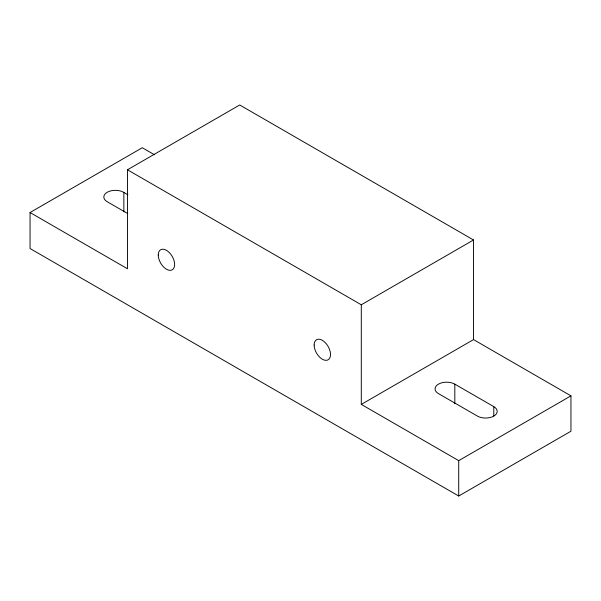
<?xml version="1.0" encoding="UTF-8"?>
<svg xmlns="http://www.w3.org/2000/svg" width="601" height="601" viewBox="0 0 601 601"><rect width="100%" height="100%" fill="white"/><g stroke="black" fill="none" stroke-linecap="round" stroke-linejoin="round"><path stroke-width="0.9" d="M30.05 212.529L127.472 268.775L127.472 169.782L361.291 304.775L361.291 404.398L473.528 339.595L570.95 395.849L570.95 431.217L458.721 496.02L30.05 248.529L30.05 212.529L142.279 147.733L154.465 154.765M127.472 169.782L239.709 104.98L473.528 239.979L473.528 339.595M361.291 304.775L473.528 239.979M361.291 404.398L458.721 460.644L570.95 395.849M127.758 213.595L106.94 201.568A11.577 6.679 0 0 1 107.489 192.125A11.577 6.679 0 0 1 123.851 192.44L127.878 194.769M454.822 384.144L493.789 406.644A11.577 6.679 0 0 1 493.789 416.095A11.577 6.679 0 0 1 477.419 416.095L438.452 393.595A11.577 6.679 0 0 1 438.452 384.144A11.577 6.679 0 0 1 454.822 384.144L454.822 403.692M493.789 406.644L493.789 415.952M458.721 460.644L458.721 496.02M123.851 192.44L123.851 211.83M314.143 345.049A11.577 6.679 60 0 0 326.418 360.322A11.577 6.679 60 0 0 326.418 343.952A11.577 6.679 60 0 0 314.143 345.049M158.258 255.049A11.577 6.679 60 0 0 170.534 270.322A11.577 6.679 60 0 0 170.534 253.953A11.577 6.679 60 0 0 158.258 255.049"/></g></svg>
